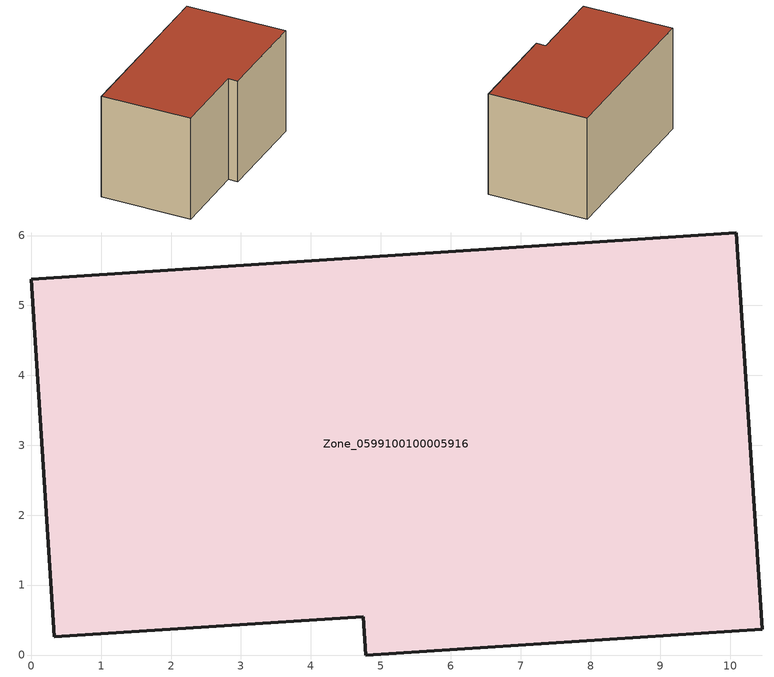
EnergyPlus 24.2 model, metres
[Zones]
Zone_0599100100005916
 floor ground (C_G): 0,5.38 10.09,6.04 10.46,0.37 4.78,0 4.75,0.55 0.33,0.26 z0
 wall outside (C_F): 10.09,6.04 0,5.38 0.33,0.26 4.75,0.55 4.78,0 10.46,0.37 10.09,6.04 z0:6.05
 roof outside (C_R): 10.46,0.37 10.09,6.04 0,5.38 0.33,0.26 4.75,0.55 4.78,0 z6.05
[BUILDING]
Pand.0599100100005916: North Axis=0; Terrain=City; Loads Convergence Tolerance Value=0.04; Temperature Convergence Tolerance Value=0.4; Solar Distribution=FullExterior; Maximum Number of Warmup Days=25; Minimum Number of Warmup Days=1
[Site:Location]
Rotterdam.The.Hague.AP_ZH_NLD Design_Conditions: Latitude=51.96; Longitude=4.45; Time Zone=1; Elevation=-4.5
[SITE:GROUNDTEMPERATURE:BUILDINGSURFACE]
18, 18, 18, 18, 18, 18, 18, 18, 18, 18, 18, 18
[MATERIAL] Thermal Absorptance=0.9; Solar Absorptance=0.7; Visible Absorptance=0.7
Name | Roughness | Thickness | Conductivity | Density | Specific Heat
G.TI.2006-2014 | MediumSmooth | 0.15 | 0.06 | 540 | 1210
F.TI.2006-2014 | Rough | 0.3 | 0.12 | 1920 | 840
R.TI.2006-2014 | MediumRough | 0.2 | 0.08 | 1500 | 1000
[CONSTRUCTION]
C_G: G.TI.2006-2014
C_F: F.TI.2006-2014
C_R: R.TI.2006-2014
[ZONE]
Zone_0599100100005916: Type=1; Multiplier=1; Ceiling Height=Autocalculate; Volume=Autocalculate; Floor Area=autocalculate; Part of Total Floor Area=Yes
[ZONEINFILTRATION:DESIGNFLOWRATE]
Infil_Zone_0599100100005916: Zone or ZoneList or Space or SpaceList=Zone_0599100100005916; Schedule=AlwaysOn; Design Flow Rate Calculation Method=Flow/Area; Flow Rate per Floor Area=0.0015; Constant Term Coefficient=1; Temperature Term Coefficient=0; Velocity Term Coefficient=0; Velocity Squared Term Coefficient=0
[HVACTEMPLATE:ZONE:IDEALLOADSAIRSYSTEM]
Zone_0599100100005916: Maximum Heating Supply Air Temperature=50; Minimum Cooling Supply Air Temperature=13; Maximum Heating Supply Air Humidity Ratio=0.0156; Minimum Cooling Supply Air Humidity Ratio=0.0077; Heating Limit=NoLimit; Cooling Limit=NoLimit; Dehumidification Control Type=ConstantSensibleHeatRatio; Cooling Sensible Heat Ratio=0.7; Dehumidification Setpoint=60; Humidification Control Type=None; Humidification Setpoint=30; Outdoor Air Method=None; Outdoor Air Flow Rate per Person=0.00944; Outdoor Air Flow Rate per Zone Floor Area=0; Outdoor Air Flow Rate per Zone=0; Demand Controlled Ventilation Type=None; Outdoor Air Economizer Type=NoEconomizer; Heat Recovery Type=None; Sensible Heat Recovery Effectiveness=0.7; Latent Heat Recovery Effectiveness=0.65
[ZONECONTROL:THERMOSTAT]
ThermostatControl_Zone_0599100100005916: Zone or ZoneList=Zone_0599100100005916; Control Type Schedule=DualSetpointControlType; Control 1=Thermostat_Zone_0599100100005916; Temperature Difference Between Cutout And Setpoint=0
[THERMOSTATSETPOINT:DUALSETPOINT]
Thermostat_Zone_0599100100005916: Heating Setpoint Temperature Schedule=HeatingSetpoint_Zone_0599100100005916; Cooling Setpoint Temperature Schedule=CoolingSetpoint_Zone_0599100100005916
[SCHEDULE:COMPACT]
HeatingSetpoint_Zone_0599100100005916: Through: 12/31, For: AllDays, Until: 24:00, 21
CoolingSetpoint_Zone_0599100100005916: Through: 12/31, For: AllDays, Until: 24:00, 24
DualSetpointControlType: Through: 12/31, For: AllDays, Until: 24:00, 4
AlwaysOn: Through: 12/31, For: AllDays, Until: 24:00, 1
